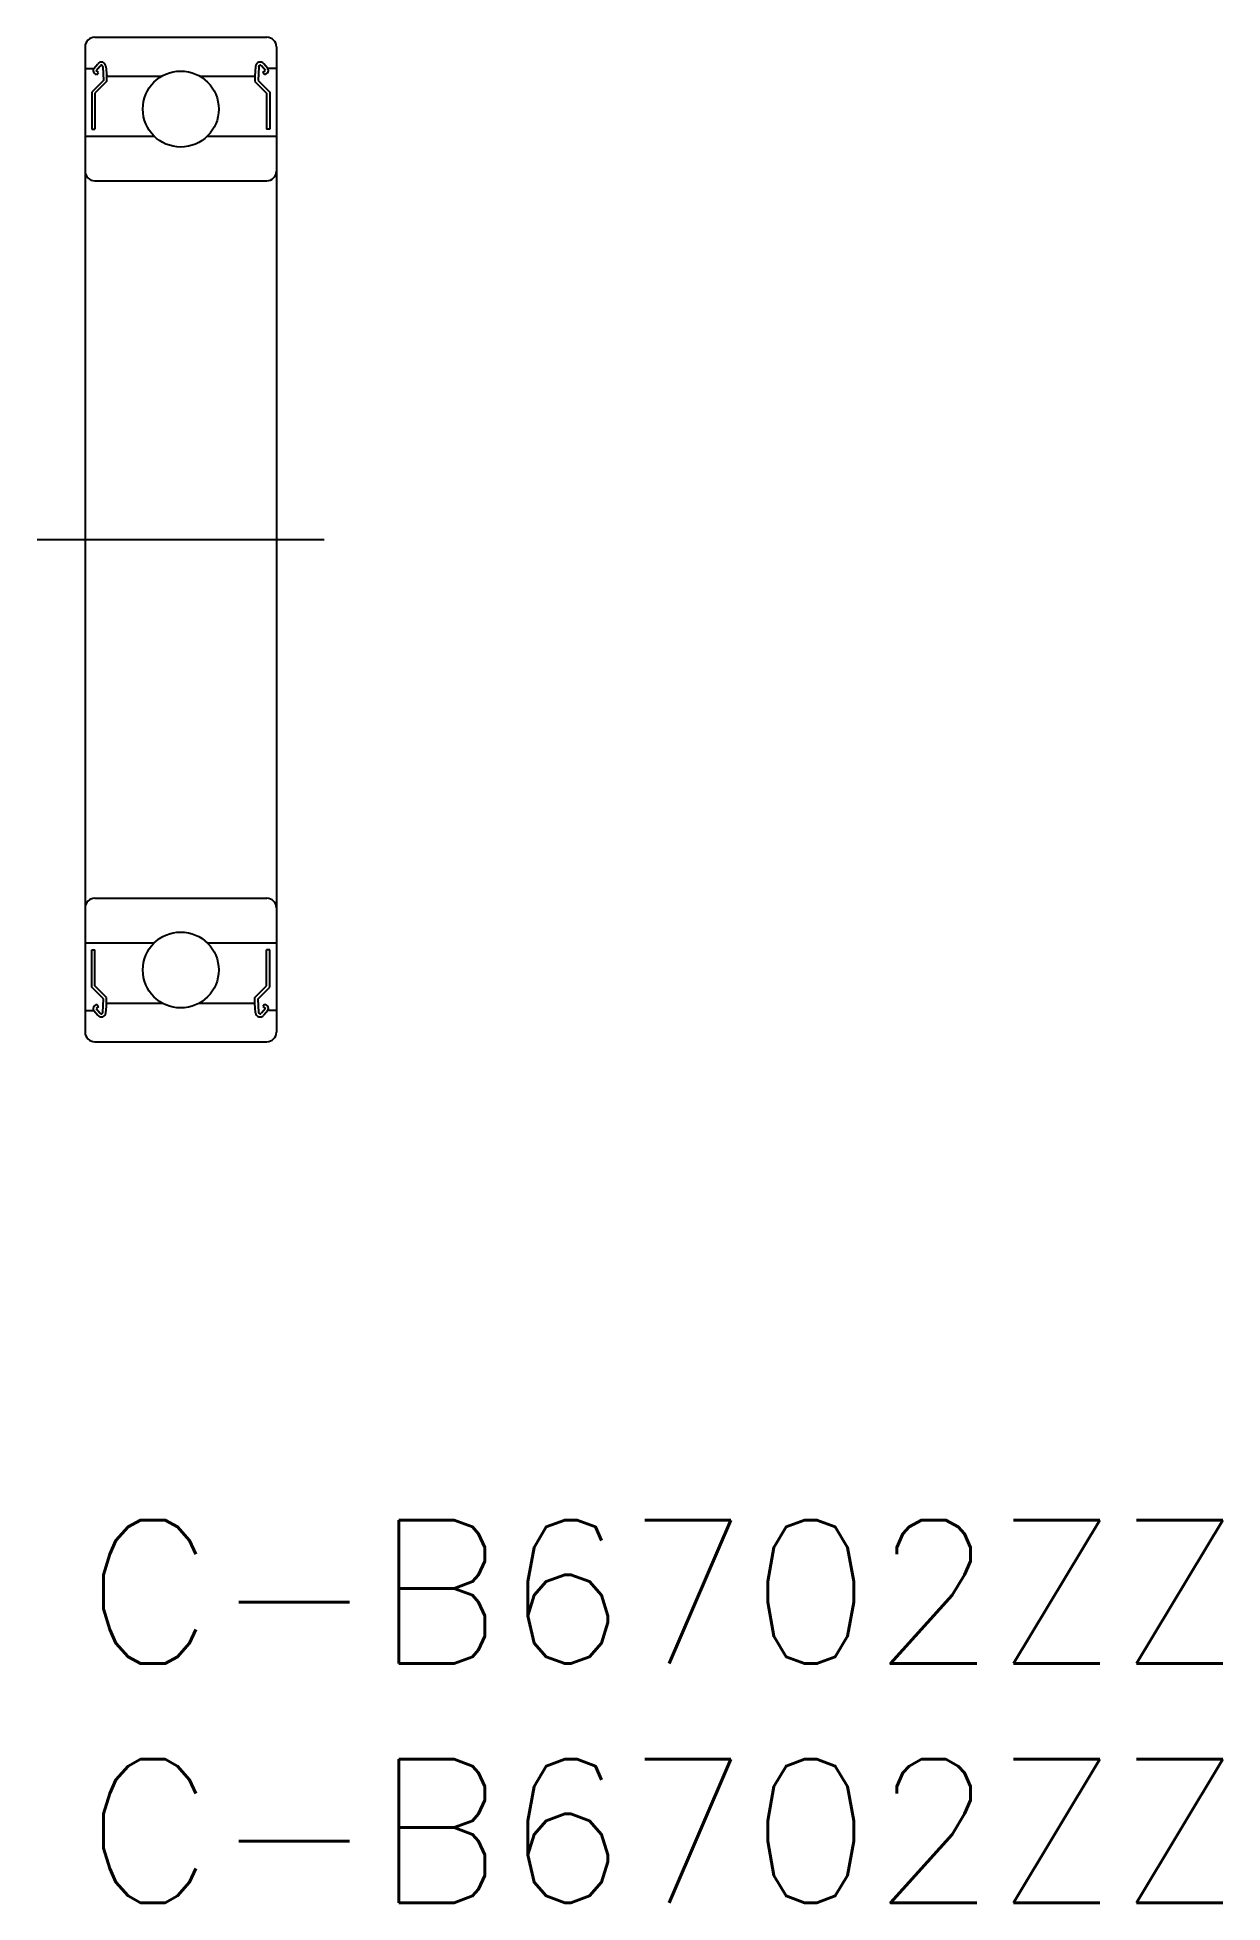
# Model space of a CAD drawing. Extents: x -1 to 23.8, y -8 to 31.
import ezdxf

# ---------------------------------------------------------------- set-up
doc = ezdxf.new("R2010")
doc.units = 0
doc.header["$LTSCALE"] = 0.5
doc.linetypes.add('CENTER', pattern=[50.8, 31.75, -6.35, 6.35, -6.35])
for name, color, linetype in [('MSM_CENTER', 1, 'CENTER'), ('MSM_CONTINUOUS', 7, 'CONTINUOUS'), ('MSM_PART_NUMBER', 7, 'CONTINUOUS')]:
    doc.layers.add(name, color=color, linetype=linetype)
doc.styles.get("Standard").update_dxf_attribs({"font": 'txt.shx', "height": 1, "bigfont": 'bigfont.shx'})

# ---------------------------------------------------------------- blocks, each defined once
blk = doc.blocks.new('*U7')
at = {"layer": 'MSM_PART_NUMBER'}
blk.add_text('C-B6702ZZ', height=3, dxfattribs=at).set_placement((0, -3))
blk = doc.blocks.new('*U8')
at = {"layer": 'MSM_PART_NUMBER'}
blk.add_text('C-B6702ZZ', height=3, dxfattribs=at).set_placement((0, -8))

msp = doc.modelspace()

# ---------------------------------------------------------------- linework, layer by layer
at = {"layer": 'MSM_CENTER'}
msp.add_line((-1, 20.5), (5, 20.5), dxfattribs=at)
at = {"layer": 'MSM_CONTINUOUS'}
for p, q in [((0.2, 31), (3.8, 31)), ((0, 30.8), (0, 10.2)), ((0.182, 30.35), (0.264, 30.447)), ((3.818, 30.35), (3.736, 30.447)), ((4, 30.8), (4, 10.2)), ((0, 30.35), (0.182, 30.35)), ((0.033, 30.35), (0.182, 30.35)), ((0.385, 30.1), (0.141, 29.856)), ((0.24, 30.216), (0.19, 30.258)), ((0.45, 30.073), (0.206, 29.829)), ((0.232, 30.308), (0.314, 30.405)), ((0.282, 30.266), (0.232, 30.308)), ((0.24, 30.216), (0.282, 30.266)), ((0.371, 30.386), (0.385, 30.1)), ((0.436, 30.393), (0.453, 30.19)), ((0.45, 30.226), (0.45, 30.073)), ((0.453, 30.19), (1.607, 30.19)), ((2.393, 30.19), (3.547, 30.19)), ((3.564, 30.393), (3.547, 30.19)), ((3.55, 30.226), (3.55, 30.073)), ((3.55, 30.073), (3.794, 29.829)), ((3.629, 30.386), (3.615, 30.1)), ((3.615, 30.1), (3.859, 29.856)), ((3.768, 30.308), (3.686, 30.405)), ((3.718, 30.266), (3.768, 30.308)), ((3.76, 30.216), (3.718, 30.266)), ((3.76, 30.216), (3.81, 30.258)), ((3.967, 30.35), (3.818, 30.35)), ((4, 30.35), (3.818, 30.35)), ((0.141, 29.856), (0.141, 29.08)), ((0.206, 29.829), (0.206, 29.08)), ((3.794, 29.829), (3.794, 29.08)), ((3.859, 29.856), (3.859, 29.08)), ((0, 28.93), (1.447, 28.93)), ((0.141, 29.08), (0.206, 29.08)), ((2.553, 28.93), (4, 28.93)), ((3.859, 29.08), (3.794, 29.08)), ((0.2, 28), (3.8, 28)), ((0.2, 13), (3.8, 13)), ((0, 12.07), (1.447, 12.07)), ((0.141, 11.92), (0.206, 11.92)), ((0.141, 11.144), (0.141, 11.92)), ((0.206, 11.171), (0.206, 11.92)), ((2.553, 12.07), (4, 12.07)), ((3.794, 11.171), (3.794, 11.92)), ((3.859, 11.92), (3.794, 11.92)), ((3.859, 11.144), (3.859, 11.92)), ((0.385, 10.9), (0.141, 11.144)), ((0.45, 10.927), (0.206, 11.171)), ((0.45, 10.774), (0.45, 10.927)), ((3.55, 10.927), (3.794, 11.171)), ((3.55, 10.774), (3.55, 10.927)), ((3.615, 10.9), (3.859, 11.144)), ((0, 10.65), (0.182, 10.65)), ((0.033, 10.65), (0.182, 10.65)), ((0.182, 10.65), (0.264, 10.553)), ((0.24, 10.784), (0.19, 10.742)), ((0.282, 10.734), (0.232, 10.692)), ((0.232, 10.692), (0.314, 10.595)), ((0.24, 10.784), (0.282, 10.734)), ((0.371, 10.614), (0.385, 10.9)), ((0.436, 10.607), (0.453, 10.81)), ((0.453, 10.81), (1.607, 10.81)), ((2.393, 10.81), (3.547, 10.81)), ((3.564, 10.607), (3.547, 10.81)), ((3.629, 10.614), (3.615, 10.9)), ((3.768, 10.692), (3.686, 10.595)), ((3.76, 10.784), (3.718, 10.734)), ((3.718, 10.734), (3.768, 10.692)), ((3.818, 10.65), (3.736, 10.553)), ((3.76, 10.784), (3.81, 10.742)), ((4, 10.65), (3.818, 10.65)), ((3.967, 10.65), (3.818, 10.65)), ((0.2, 10), (3.8, 10))]:
    msp.add_line(p, q, dxfattribs=at)
for centre in [(2, 29.5), (2, 11.5)]:
    msp.add_circle(centre, 0.794, dxfattribs=at)
for centre, radius, start, end in [((0.2, 30.8), 0.2, 90, 180), ((3.8, 30.8), 0.2, 0, 90), ((0.338, 30.384), 0.0977, 4.9968, 140.0002), ((3.662, 30.384), 0.0977, 39.9998, 175.0032), ((0.232, 30.308), 0.0651, 140.0002, 230.0848), ((0.339, 30.384), 0.0326, 2.8198, 140.0033), ((3.661, 30.384), 0.0326, 39.9967, 177.1802), ((3.768, 30.308), 0.0651, 309.9152, 39.9998), ((0.2, 28.2), 0.2, 180, 270), ((3.8, 28.2), 0.2, 270, 0), ((0.2, 12.8), 0.2, 90, 180), ((3.8, 12.8), 0.2, 0, 90), ((0.232, 10.692), 0.0651, 129.9152, 219.9998), ((0.338, 10.616), 0.0977, 219.9998, 355.0032), ((0.339, 10.616), 0.0326, 219.9967, 357.1802), ((3.662, 10.616), 0.0977, 184.9968, 320.0002), ((3.661, 10.616), 0.0326, 182.8198, 320.0033), ((3.768, 10.692), 0.0651, 320.0002, 50.0848), ((0.2, 10.2), 0.2, 180, 270), ((3.8, 10.2), 0.2, 270, 0)]:
    msp.add_arc(centre, radius, start, end, dxfattribs=at)

# ---------------------------------------------------------------- block references
for name in ['*U7', '*U8']:
    msp.add_blockref(name, (0, 0), dxfattribs=at)

doc.saveas('drawing.dxf')
